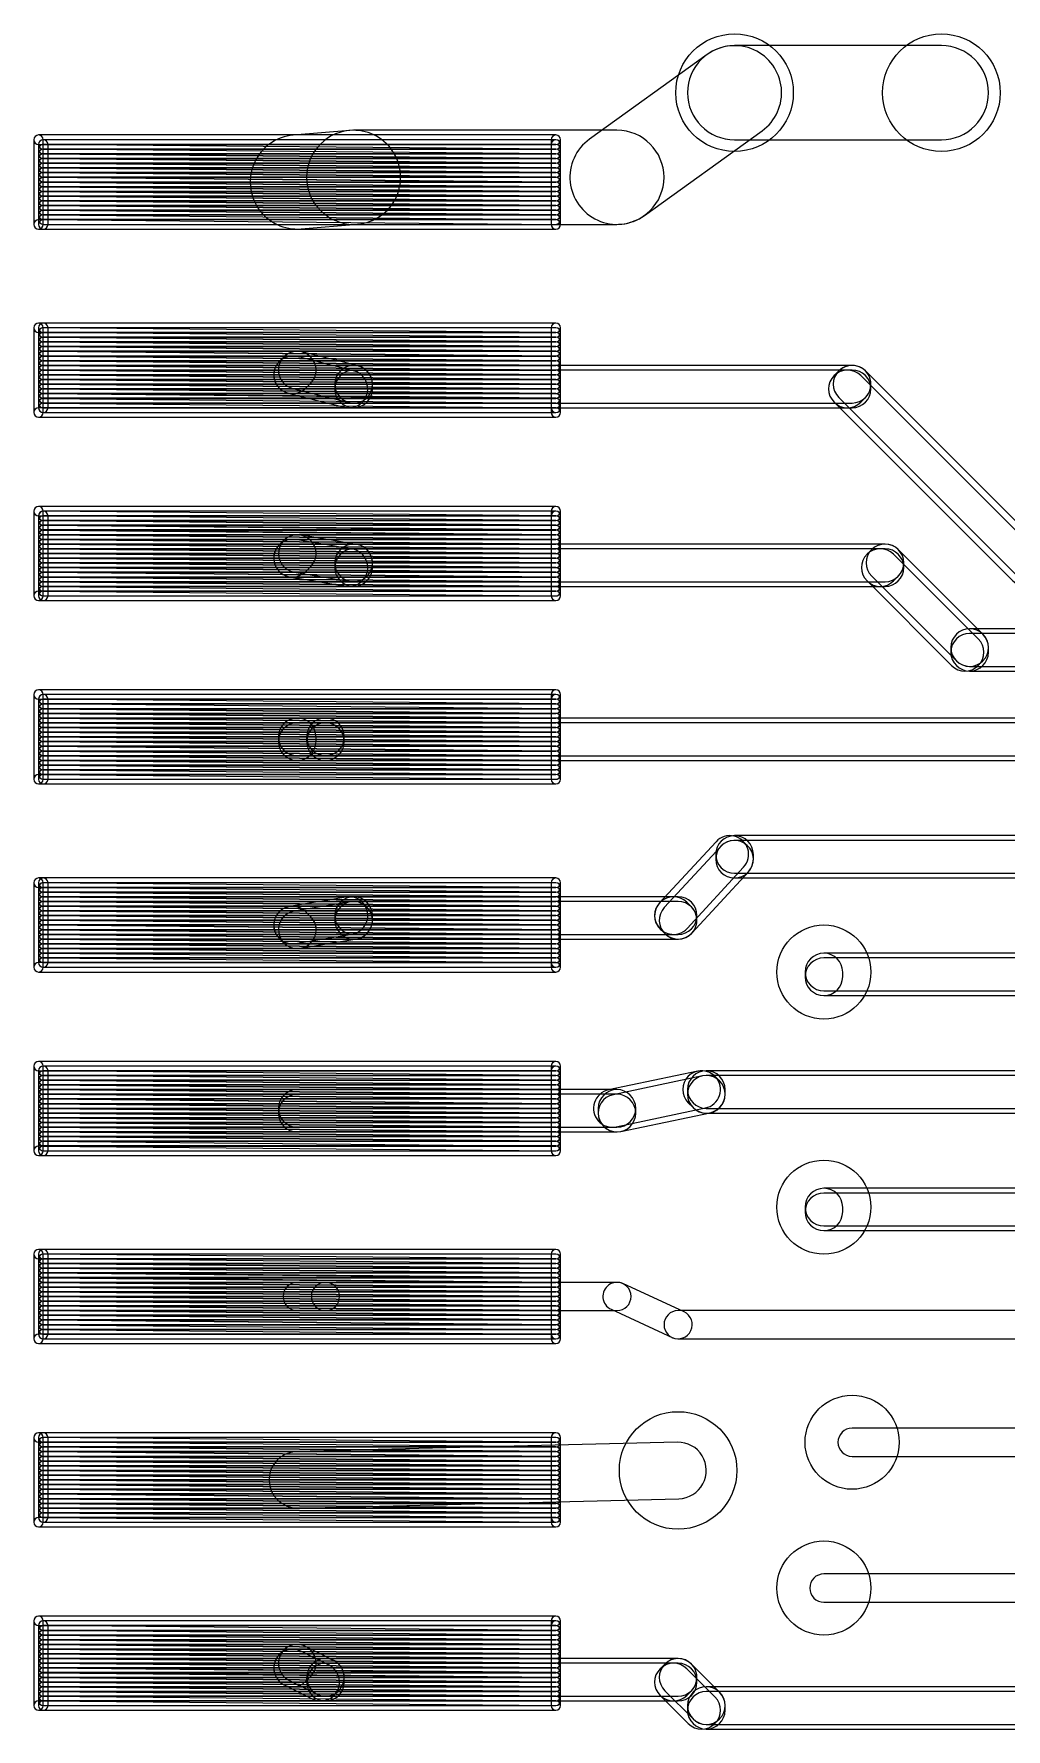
# Model space of a CAD drawing. Extents: x 2.7 to 76.1, y 3.1 to 47.6.
# Drawn here: x 2.72 to 7.97, y 38.19 to 47.35 of the extents above; entities that cross this region are included whole.
import ezdxf

# ---------------------------------------------------------------- set-up
doc = ezdxf.new("R2010")
doc.units = 0

msp = doc.modelspace()

# ---------------------------------------------------------------- linework, layer by layer
for points in [[(6.35397, 47.237425), (5.71897, 46.780225, 1), (6.015825, 46.36792), (6.650825, 46.82512, 1)], [(6.5024, 46.77725), (7.62, 46.77725, 1), (7.62, 47.2853), (6.5024, 47.2853, 1)], [(5.5372, 46.8027), (2.7432, 46.8027, 1), (2.7432, 46.75185), (5.5372, 46.75185, 1)], [(2.717775, 46.777275), (2.717775, 46.320075, 1), (2.768625, 46.320075), (2.768625, 46.777275, 1)], [(4.4239, 46.82722), (4.1191, 46.80182, 1), (4.161295, 46.295525), (4.466095, 46.320925, 1)], [(5.8674, 46.8281), (4.445, 46.8281, 1), (4.445, 46.32005), (5.8674, 46.32005, 1)], [(5.562625, 46.320075), (5.562625, 46.777275, 1), (5.511775, 46.777275), (5.511775, 46.320075, 1)], [(5.53743, 46.726495), (2.76883, 46.751895, 1), (2.768365, 46.70105), (5.536965, 46.67565, 1)], [(5.53743, 46.701095), (2.76883, 46.726495, 1), (2.768365, 46.67565), (5.536965, 46.65025, 1)], [(5.53743, 46.675695), (2.76883, 46.701095, 1), (2.768365, 46.65025), (5.536965, 46.62485, 1)], [(5.5372, 46.7773), (2.7686, 46.7773, 1), (2.7686, 46.72645), (5.5372, 46.72645, 1)], [(2.743175, 46.751875), (2.743175, 46.320075, 1), (2.794025, 46.320075), (2.794025, 46.751875, 1)], [(2.7686, 46.70105), (5.5372, 46.70105, 1), (5.5372, 46.7519), (2.7686, 46.7519, 1)], [(2.7686, 46.67565), (5.5372, 46.67565, 1), (5.5372, 46.7265), (2.7686, 46.7265, 1)], [(2.7686, 46.65025), (5.5372, 46.65025, 1), (5.5372, 46.7011), (2.7686, 46.7011, 1)], [(5.562625, 46.320075), (5.562625, 46.751875, 1), (5.511775, 46.751875), (5.511775, 46.320075, 1)], [(5.53743, 46.650295), (2.76883, 46.675695, 1), (2.768365, 46.62485), (5.536965, 46.59945, 1)], [(5.53743, 46.624895), (2.76883, 46.650295, 1), (2.768365, 46.59945), (5.536965, 46.57405, 1)], [(5.53743, 46.599495), (2.76883, 46.624895, 1), (2.768365, 46.57405), (5.536965, 46.54865, 1)], [(2.7686, 46.62485), (5.5372, 46.62485, 1), (5.5372, 46.6757), (2.7686, 46.6757, 1)], [(2.7686, 46.59945), (5.5372, 46.59945, 1), (5.5372, 46.6503), (2.7686, 46.6503, 1)], [(5.5372, 46.6503), (2.7686, 46.6503, 1), (2.7686, 46.59945), (5.5372, 46.59945, 1)], [(2.7686, 46.59945), (5.5372, 46.59945, 1), (5.5372, 46.6503), (2.7686, 46.6503, 1)], [(2.7686, 46.57405), (5.5372, 46.57405, 1), (5.5372, 46.6249), (2.7686, 46.6249, 1)], [(5.53743, 46.574095), (2.76883, 46.599495, 1), (2.768365, 46.54865), (5.536965, 46.52325, 1)], [(5.53743, 46.548695), (2.76883, 46.574095, 1), (2.768365, 46.52325), (5.536965, 46.49785, 1)], [(5.53743, 46.523295), (2.76883, 46.548695, 1), (2.768365, 46.49785), (5.536965, 46.47245, 1)], [(5.53743, 46.497895), (2.76883, 46.523295, 1), (2.768365, 46.47245), (5.536965, 46.44705, 1)], [(2.7686, 46.54865), (5.5372, 46.54865, 1), (5.5372, 46.5995), (2.7686, 46.5995, 1)], [(2.7686, 46.52325), (5.5372, 46.52325, 1), (5.5372, 46.5741), (2.7686, 46.5741, 1)], [(2.7686, 46.49785), (5.5372, 46.49785, 1), (5.5372, 46.5487), (2.7686, 46.5487, 1)], [(2.7686, 46.47245), (5.5372, 46.47245, 1), (5.5372, 46.5233), (2.7686, 46.5233, 1)], [(5.53743, 46.472495), (2.76883, 46.497895, 1), (2.768365, 46.44705), (5.536965, 46.42165, 1)], [(5.53743, 46.447095), (2.76883, 46.472495, 1), (2.768365, 46.42165), (5.536965, 46.39625, 1)], [(5.53743, 46.421695), (2.76883, 46.447095, 1), (2.768365, 46.39625), (5.536965, 46.37085, 1)], [(2.7686, 46.44705), (5.5372, 46.44705, 1), (5.5372, 46.4979), (2.7686, 46.4979, 1)], [(2.7686, 46.42165), (5.5372, 46.42165, 1), (5.5372, 46.4725), (2.7686, 46.4725, 1)], [(2.7686, 46.39625), (5.5372, 46.39625, 1), (5.5372, 46.4471), (2.7686, 46.4471, 1)], [(2.7432, 46.29465), (5.5372, 46.29465, 1), (5.5372, 46.3455), (2.7432, 46.3455, 1)], [(5.53743, 46.396295), (2.76883, 46.421695, 1), (2.768365, 46.37085), (5.536965, 46.34545, 1)], [(5.53743, 46.370895), (2.76883, 46.396295, 1), (2.768365, 46.34545), (5.536965, 46.32005, 1)], [(2.7686, 46.37085), (5.5372, 46.37085, 1), (5.5372, 46.4217), (2.7686, 46.4217, 1)], [(2.7686, 46.34545), (5.5372, 46.34545, 1), (5.5372, 46.3963), (2.7686, 46.3963, 1)], [(2.7686, 46.32005), (5.5372, 46.32005, 1), (5.5372, 46.3709), (2.7686, 46.3709, 1)], [(2.7686, 46.29465), (5.5372, 46.29465, 1), (5.5372, 46.3455), (2.7686, 46.3455, 1)], [(5.5372, 45.7867), (2.7432, 45.7867, 1), (2.7432, 45.73585), (5.5372, 45.73585, 1)], [(2.717775, 45.761275), (2.717775, 45.304075, 1), (2.768625, 45.304075), (2.768625, 45.761275, 1)], [(5.5372, 45.7867), (2.7686, 45.7867, 1), (2.7686, 45.73585), (5.5372, 45.73585, 1)], [(2.743175, 45.761275), (2.743175, 45.329475, 1), (2.794025, 45.329475), (2.794025, 45.761275, 1)], [(5.562625, 45.329475), (5.562625, 45.761275, 1), (5.511775, 45.761275), (5.511775, 45.329475, 1)], [(5.562625, 45.304075), (5.562625, 45.761275, 1), (5.511775, 45.761275), (5.511775, 45.304075, 1)], [(5.53743, 45.735895), (2.76883, 45.761295, 1), (2.768365, 45.71045), (5.536965, 45.68505, 1)], [(5.53743, 45.710495), (2.76883, 45.735895, 1), (2.768365, 45.68505), (5.536965, 45.65965, 1)], [(5.53743, 45.685095), (2.76883, 45.710495, 1), (2.768365, 45.65965), (5.536965, 45.63425, 1)], [(2.7686, 45.71045), (5.5372, 45.71045, 1), (5.5372, 45.7613), (2.7686, 45.7613, 1)], [(2.7686, 45.68505), (5.5372, 45.68505, 1), (5.5372, 45.7359), (2.7686, 45.7359, 1)], [(2.7686, 45.65965), (5.5372, 45.65965, 1), (5.5372, 45.7105), (2.7686, 45.7105, 1)], [(5.53743, 45.659695), (2.76883, 45.685095, 1), (2.768365, 45.63425), (5.536965, 45.60885, 1)], [(5.53743, 45.634295), (2.76883, 45.659695, 1), (2.768365, 45.60885), (5.536965, 45.58345, 1)], [(5.53743, 45.608895), (2.76883, 45.634295, 1), (2.768365, 45.58345), (5.536965, 45.55805, 1)], [(5.53743, 45.583495), (2.76883, 45.608895, 1), (2.768365, 45.55805), (5.536965, 45.53265, 1)], [(2.7686, 45.63425), (5.5372, 45.63425, 1), (5.5372, 45.6851), (2.7686, 45.6851, 1)], [(2.7686, 45.60885), (5.5372, 45.60885, 1), (5.5372, 45.6597), (2.7686, 45.6597, 1)], [(2.7686, 45.58345), (5.5372, 45.58345, 1), (5.5372, 45.6343), (2.7686, 45.6343, 1)], [(2.7686, 45.55805), (5.5372, 45.55805, 1), (5.5372, 45.6089), (2.7686, 45.6089, 1)], [(4.09015, 45.40868), (4.39495, 45.33248, 1), (4.444245, 45.529665), (4.139445, 45.605865, 1)], [(4.06834, 45.60453), (4.04294, 45.57913, 1), (4.186655, 45.435415), (4.212055, 45.460815, 1)], [(4.469645, 45.555065), (4.164845, 45.631265, 1), (4.11555, 45.43408), (4.42035, 45.35788, 1)], [(5.53743, 45.558095), (2.76883, 45.583495, 1), (2.768365, 45.53265), (5.536965, 45.50725, 1)], [(5.53743, 45.532695), (2.76883, 45.558095, 1), (2.768365, 45.50725), (5.536965, 45.48185, 1)], [(5.53743, 45.507295), (2.76883, 45.532695, 1), (2.768365, 45.48185), (5.536965, 45.45645, 1)], [(2.7686, 45.53265), (5.5372, 45.53265, 1), (5.5372, 45.5835), (2.7686, 45.5835, 1)], [(2.7686, 45.50725), (5.5372, 45.50725, 1), (5.5372, 45.5581), (2.7686, 45.5581, 1)], [(2.7686, 45.48185), (5.5372, 45.48185, 1), (5.5372, 45.5327), (2.7686, 45.5327, 1)], [(7.1374, 45.5581), (4.445, 45.5581, 1), (4.445, 45.35485), (7.1374, 45.35485, 1)], [(4.343375, 45.456475), (4.343375, 45.431075, 1), (4.546625, 45.431075), (4.546625, 45.456475, 1)], [(4.445, 45.32945), (7.1374, 45.32945, 1), (7.1374, 45.5327), (4.445, 45.5327, 1)], [(7.06554, 45.52833), (7.04014, 45.50293, 1), (7.183855, 45.359215), (7.209255, 45.384615, 1)], [(7.04014, 45.359215), (8.00534, 44.394015, 1), (8.149055, 44.53773), (7.183855, 45.50293, 1)], [(8.174455, 44.56313), (7.209255, 45.52833, 1), (7.06554, 45.384615), (8.03074, 44.419415, 1)], [(5.53743, 45.481895), (2.76883, 45.507295, 1), (2.768365, 45.45645), (5.536965, 45.43105, 1)], [(5.53743, 45.456495), (2.76883, 45.481895, 1), (2.768365, 45.43105), (5.536965, 45.40565, 1)], [(5.53743, 45.431095), (2.76883, 45.456495, 1), (2.768365, 45.40565), (5.536965, 45.38025, 1)], [(5.53743, 45.405695), (2.76883, 45.431095, 1), (2.768365, 45.38025), (5.536965, 45.35485, 1)], [(2.7686, 45.45645), (5.5372, 45.45645, 1), (5.5372, 45.5073), (2.7686, 45.5073, 1)], [(2.7686, 45.43105), (5.5372, 45.43105, 1), (5.5372, 45.4819), (2.7686, 45.4819, 1)], [(5.5372, 45.4819), (2.7686, 45.4819, 1), (2.7686, 45.43105), (5.5372, 45.43105, 1)], [(2.7686, 45.43105), (5.5372, 45.43105, 1), (5.5372, 45.4819), (2.7686, 45.4819, 1)], [(2.7686, 45.40565), (5.5372, 45.40565, 1), (5.5372, 45.4565), (2.7686, 45.4565, 1)], [(2.7686, 45.38025), (5.5372, 45.38025, 1), (5.5372, 45.4311), (2.7686, 45.4311, 1)], [(2.7432, 45.27865), (5.5372, 45.27865, 1), (5.5372, 45.3295), (2.7432, 45.3295, 1)], [(5.53743, 45.380295), (2.76883, 45.405695, 1), (2.768365, 45.35485), (5.536965, 45.32945, 1)], [(2.7686, 45.35485), (5.5372, 45.35485, 1), (5.5372, 45.4057), (2.7686, 45.4057, 1)], [(2.7686, 45.32945), (5.5372, 45.32945, 1), (5.5372, 45.3803), (2.7686, 45.3803, 1)], [(2.7686, 45.30405), (5.5372, 45.30405, 1), (5.5372, 45.3549), (2.7686, 45.3549, 1)], [(5.5372, 44.7961), (2.7432, 44.7961, 1), (2.7432, 44.74525), (5.5372, 44.74525, 1)], [(2.717775, 44.770675), (2.717775, 44.313475, 1), (2.768625, 44.313475), (2.768625, 44.770675, 1)], [(5.562625, 44.313475), (5.562625, 44.770675, 1), (5.511775, 44.770675), (5.511775, 44.313475, 1)], [(5.53743, 44.745295), (2.76883, 44.770695, 1), (2.768365, 44.71985), (5.536965, 44.69445, 1)], [(5.53743, 44.719895), (2.76883, 44.745295, 1), (2.768365, 44.69445), (5.536965, 44.66905, 1)], [(5.53743, 44.694495), (2.76883, 44.719895, 1), (2.768365, 44.66905), (5.536965, 44.64365, 1)], [(5.53743, 44.669095), (2.76883, 44.694495, 1), (2.768365, 44.64365), (5.536965, 44.61825, 1)], [(2.7686, 44.71985), (5.5372, 44.71985, 1), (5.5372, 44.7707), (2.7686, 44.7707, 1)], [(5.5372, 44.7707), (2.7686, 44.7707, 1), (2.7686, 44.71985), (5.5372, 44.71985, 1)], [(2.743175, 44.745275), (2.743175, 44.313475, 1), (2.794025, 44.313475), (2.794025, 44.745275, 1)], [(2.7686, 44.69445), (5.5372, 44.69445, 1), (5.5372, 44.7453), (2.7686, 44.7453, 1)], [(2.7686, 44.66905), (5.5372, 44.66905, 1), (5.5372, 44.7199), (2.7686, 44.7199, 1)], [(2.7686, 44.64365), (5.5372, 44.64365, 1), (5.5372, 44.6945), (2.7686, 44.6945, 1)], [(5.562625, 44.313475), (5.562625, 44.745275, 1), (5.511775, 44.745275), (5.511775, 44.313475, 1)], [(5.53743, 44.643695), (2.76883, 44.669095, 1), (2.768365, 44.61825), (5.536965, 44.59285, 1)], [(5.53743, 44.618295), (2.76883, 44.643695, 1), (2.768365, 44.59285), (5.536965, 44.56745, 1)], [(5.53743, 44.592895), (2.76883, 44.618295, 1), (2.768365, 44.56745), (5.536965, 44.54205, 1)], [(2.7686, 44.61825), (5.5372, 44.61825, 1), (5.5372, 44.6691), (2.7686, 44.6691, 1)], [(2.7686, 44.59285), (5.5372, 44.59285, 1), (5.5372, 44.6437), (2.7686, 44.6437, 1)], [(2.7686, 44.56745), (5.5372, 44.56745, 1), (5.5372, 44.6183), (2.7686, 44.6183, 1)], [(4.09809, 44.41643), (4.40289, 44.36563, 1), (4.436305, 44.566115), (4.131505, 44.616915, 1)], [(4.06834, 44.61393), (4.04294, 44.58853, 1), (4.186655, 44.444815), (4.212055, 44.470215, 1)], [(4.461705, 44.591515), (4.156905, 44.642315, 1), (4.12349, 44.44183), (4.42829, 44.39103, 1)], [(5.53743, 44.567495), (2.76883, 44.592895, 1), (2.768365, 44.54205), (5.536965, 44.51665, 1)], [(5.53743, 44.542095), (2.76883, 44.567495, 1), (2.768365, 44.51665), (5.536965, 44.49125, 1)], [(5.53743, 44.516695), (2.76883, 44.542095, 1), (2.768365, 44.49125), (5.536965, 44.46585, 1)], [(5.53743, 44.491295), (2.76883, 44.516695, 1), (2.768365, 44.46585), (5.536965, 44.44045, 1)], [(2.7686, 44.54205), (5.5372, 44.54205, 1), (5.5372, 44.5929), (2.7686, 44.5929, 1)], [(2.7686, 44.51665), (5.5372, 44.51665, 1), (5.5372, 44.5675), (2.7686, 44.5675, 1)], [(2.7686, 44.49125), (5.5372, 44.49125, 1), (5.5372, 44.5421), (2.7686, 44.5421, 1)], [(2.7686, 44.46585), (5.5372, 44.46585, 1), (5.5372, 44.5167), (2.7686, 44.5167, 1)], [(7.3152, 44.5929), (4.445, 44.5929, 1), (4.445, 44.38965), (7.3152, 44.38965, 1)], [(4.343375, 44.491275), (4.343375, 44.465875, 1), (4.546625, 44.465875), (4.546625, 44.491275, 1)], [(4.445, 44.36425), (7.3152, 44.36425, 1), (7.3152, 44.5675), (4.445, 44.5675, 1)], [(7.24334, 44.56313), (7.21794, 44.53773, 1), (7.361655, 44.394015), (7.387055, 44.419415, 1)], [(7.21794, 44.394015), (7.67514, 43.936815, 1), (7.818855, 44.08053), (7.361655, 44.53773, 1)], [(7.844255, 44.10593), (7.387055, 44.56313, 1), (7.24334, 44.419415), (7.70054, 43.962215, 1)], [(5.53743, 44.465895), (2.76883, 44.491295, 1), (2.768365, 44.44045), (5.536965, 44.41505, 1)], [(5.53743, 44.440495), (2.76883, 44.465895, 1), (2.768365, 44.41505), (5.536965, 44.38965, 1)], [(5.53743, 44.415095), (2.76883, 44.440495, 1), (2.768365, 44.38965), (5.536965, 44.36425, 1)], [(5.53743, 44.389695), (2.76883, 44.415095, 1), (2.768365, 44.36425), (5.536965, 44.33885, 1)], [(2.7686, 44.44045), (5.5372, 44.44045, 1), (5.5372, 44.4913), (2.7686, 44.4913, 1)], [(2.7686, 44.41505), (5.5372, 44.41505, 1), (5.5372, 44.4659), (2.7686, 44.4659, 1)], [(2.7686, 44.38965), (5.5372, 44.38965, 1), (5.5372, 44.4405), (2.7686, 44.4405, 1)], [(2.7686, 44.36425), (5.5372, 44.36425, 1), (5.5372, 44.4151), (2.7686, 44.4151, 1)], [(2.7432, 44.28805), (5.5372, 44.28805, 1), (5.5372, 44.3389), (2.7432, 44.3389, 1)], [(5.53743, 44.364295), (2.76883, 44.389695, 1), (2.768365, 44.33885), (5.536965, 44.31345, 1)], [(2.7686, 44.33885), (5.5372, 44.33885, 1), (5.5372, 44.3897), (2.7686, 44.3897, 1)], [(2.7686, 44.31345), (5.5372, 44.31345, 1), (5.5372, 44.3643), (2.7686, 44.3643, 1)], [(2.7686, 44.28805), (5.5372, 44.28805, 1), (5.5372, 44.3389), (2.7686, 44.3389, 1)], [(15.5702, 44.1357), (7.7724, 44.1357, 1), (7.7724, 43.93245), (15.5702, 43.93245, 1)], [(7.670775, 44.034075), (7.670775, 44.008675, 1), (7.874025, 44.008675), (7.874025, 44.034075, 1)], [(7.7724, 43.90705), (15.5702, 43.90705, 1), (15.5702, 44.1103), (7.7724, 44.1103, 1)], [(5.5372, 43.8055), (2.7432, 43.8055, 1), (2.7432, 43.75465), (5.5372, 43.75465, 1)], [(2.717775, 43.780075), (2.717775, 43.322875, 1), (2.768625, 43.322875), (2.768625, 43.780075, 1)], [(5.5372, 43.7801), (2.7686, 43.7801, 1), (2.7686, 43.72925), (5.5372, 43.72925, 1)], [(2.743175, 43.754675), (2.743175, 43.322875, 1), (2.794025, 43.322875), (2.794025, 43.754675, 1)], [(5.562625, 43.322875), (5.562625, 43.780075, 1), (5.511775, 43.780075), (5.511775, 43.322875, 1)], [(5.562625, 43.322875), (5.562625, 43.754675, 1), (5.511775, 43.754675), (5.511775, 43.322875, 1)], [(5.53743, 43.729295), (2.76883, 43.754695, 1), (2.768365, 43.70385), (5.536965, 43.67845, 1)], [(5.53743, 43.703895), (2.76883, 43.729295, 1), (2.768365, 43.67845), (5.536965, 43.65305, 1)], [(5.53743, 43.678495), (2.76883, 43.703895, 1), (2.768365, 43.65305), (5.536965, 43.62765, 1)], [(5.53743, 43.653095), (2.76883, 43.678495, 1), (2.768365, 43.62765), (5.536965, 43.60225, 1)], [(2.7686, 43.70385), (5.5372, 43.70385, 1), (5.5372, 43.7547), (2.7686, 43.7547, 1)], [(2.7686, 43.67845), (5.5372, 43.67845, 1), (5.5372, 43.7293), (2.7686, 43.7293, 1)], [(2.7686, 43.65305), (5.5372, 43.65305, 1), (5.5372, 43.7039), (2.7686, 43.7039, 1)], [(2.7686, 43.62765), (5.5372, 43.62765, 1), (5.5372, 43.6785), (2.7686, 43.6785, 1)], [(5.53743, 43.627695), (2.76883, 43.653095, 1), (2.768365, 43.60225), (5.536965, 43.57685, 1)], [(5.53743, 43.602295), (2.76883, 43.627695, 1), (2.768365, 43.57685), (5.536965, 43.55145, 1)], [(5.53743, 43.576895), (2.76883, 43.602295, 1), (2.768365, 43.55145), (5.536965, 43.52605, 1)], [(2.7686, 43.60225), (5.5372, 43.60225, 1), (5.5372, 43.6531), (2.7686, 43.6531, 1)], [(2.7686, 43.57685), (5.5372, 43.57685, 1), (5.5372, 43.6277), (2.7686, 43.6277, 1)], [(2.7686, 43.55145), (5.5372, 43.55145, 1), (5.5372, 43.6023), (2.7686, 43.6023, 1)], [(5.5372, 43.6023), (2.7686, 43.6023, 1), (2.7686, 43.55145), (5.5372, 43.55145, 1)], [(2.7686, 43.55145), (5.5372, 43.55145, 1), (5.5372, 43.6023), (2.7686, 43.6023, 1)], [(4.2926, 43.6531), (4.1402, 43.6531, 1), (4.1402, 43.44985), (4.2926, 43.44985, 1)], [(4.038575, 43.551475), (4.038575, 43.526075, 1), (4.241825, 43.526075), (4.241825, 43.551475, 1)], [(4.1402, 43.42445), (4.2926, 43.42445, 1), (4.2926, 43.6277), (4.1402, 43.6277, 1)], [(14.7574, 43.6531), (4.2926, 43.6531, 1), (4.2926, 43.44985), (14.7574, 43.44985, 1)], [(4.190975, 43.551475), (4.190975, 43.526075, 1), (4.394225, 43.526075), (4.394225, 43.551475, 1)], [(4.2926, 43.42445), (14.7574, 43.42445, 1), (14.7574, 43.6277), (4.2926, 43.6277, 1)], [(5.53743, 43.551495), (2.76883, 43.576895, 1), (2.768365, 43.52605), (5.536965, 43.50065, 1)], [(5.53743, 43.526095), (2.76883, 43.551495, 1), (2.768365, 43.50065), (5.536965, 43.47525, 1)], [(5.53743, 43.500695), (2.76883, 43.526095, 1), (2.768365, 43.47525), (5.536965, 43.44985, 1)], [(5.53743, 43.475295), (2.76883, 43.500695, 1), (2.768365, 43.44985), (5.536965, 43.42445, 1)], [(2.7686, 43.52605), (5.5372, 43.52605, 1), (5.5372, 43.5769), (2.7686, 43.5769, 1)], [(2.7686, 43.50065), (5.5372, 43.50065, 1), (5.5372, 43.5515), (2.7686, 43.5515, 1)], [(2.7686, 43.47525), (5.5372, 43.47525, 1), (5.5372, 43.5261), (2.7686, 43.5261, 1)], [(2.7686, 43.44985), (5.5372, 43.44985, 1), (5.5372, 43.5007), (2.7686, 43.5007, 1)], [(5.53743, 43.449895), (2.76883, 43.475295, 1), (2.768365, 43.42445), (5.536965, 43.39905, 1)], [(5.53743, 43.424495), (2.76883, 43.449895, 1), (2.768365, 43.39905), (5.536965, 43.37365, 1)], [(5.53743, 43.399095), (2.76883, 43.424495, 1), (2.768365, 43.37365), (5.536965, 43.34825, 1)], [(2.7686, 43.42445), (5.5372, 43.42445, 1), (5.5372, 43.4753), (2.7686, 43.4753, 1)], [(2.7686, 43.39905), (5.5372, 43.39905, 1), (5.5372, 43.4499), (2.7686, 43.4499, 1)], [(2.7686, 43.37365), (5.5372, 43.37365, 1), (5.5372, 43.4245), (2.7686, 43.4245, 1)], [(2.7432, 43.29745), (5.5372, 43.29745, 1), (5.5372, 43.3483), (2.7432, 43.3483, 1)], [(5.53743, 43.373695), (2.76883, 43.399095, 1), (2.768365, 43.34825), (5.536965, 43.32285, 1)], [(2.7686, 43.34825), (5.5372, 43.34825, 1), (5.5372, 43.3991), (2.7686, 43.3991, 1)], [(2.7686, 43.32285), (5.5372, 43.32285, 1), (5.5372, 43.3737), (2.7686, 43.3737, 1)], [(2.7686, 43.29745), (5.5372, 43.29745, 1), (5.5372, 43.3483), (2.7686, 43.3483, 1)], [(6.402325, 42.985405), (6.097525, 42.655205, 1), (6.24687, 42.51734), (6.55167, 42.84754, 1)], [(6.27227, 42.49194), (6.57707, 42.82214, 1), (6.427725, 42.960005), (6.122925, 42.629805, 1)], [(14.1224, 43.0181), (6.5024, 43.0181, 1), (6.5024, 42.81485), (14.1224, 42.81485, 1)], [(6.400775, 42.916475), (6.400775, 42.891075, 1), (6.604025, 42.891075), (6.604025, 42.916475, 1)], [(6.5024, 42.78945), (14.1224, 42.78945, 1), (14.1224, 42.9927), (6.5024, 42.9927, 1)], [(5.5372, 42.7895), (2.7432, 42.7895, 1), (2.7432, 42.73865), (5.5372, 42.73865, 1)], [(2.717775, 42.764075), (2.717775, 42.306875, 1), (2.768625, 42.306875), (2.768625, 42.764075, 1)], [(5.53743, 42.738695), (2.76883, 42.764095, 1), (2.768365, 42.71325), (5.536965, 42.68785, 1)], [(5.5372, 42.7895), (2.7686, 42.7895, 1), (2.7686, 42.73865), (5.5372, 42.73865, 1)], [(2.743175, 42.764075), (2.743175, 42.332275, 1), (2.794025, 42.332275), (2.794025, 42.764075, 1)], [(2.7686, 42.71325), (5.5372, 42.71325, 1), (5.5372, 42.7641), (2.7686, 42.7641, 1)], [(5.562625, 42.332275), (5.562625, 42.764075, 1), (5.511775, 42.764075), (5.511775, 42.332275, 1)], [(5.562625, 42.306875), (5.562625, 42.764075, 1), (5.511775, 42.764075), (5.511775, 42.306875, 1)], [(5.53743, 42.713295), (2.76883, 42.738695, 1), (2.768365, 42.68785), (5.536965, 42.66245, 1)], [(5.53743, 42.687895), (2.76883, 42.713295, 1), (2.768365, 42.66245), (5.536965, 42.63705, 1)], [(5.53743, 42.662495), (2.76883, 42.687895, 1), (2.768365, 42.63705), (5.536965, 42.61165, 1)], [(2.7686, 42.68785), (5.5372, 42.68785, 1), (5.5372, 42.7387), (2.7686, 42.7387, 1)], [(2.7686, 42.66245), (5.5372, 42.66245, 1), (5.5372, 42.7133), (2.7686, 42.7133, 1)], [(2.7686, 42.63705), (5.5372, 42.63705, 1), (5.5372, 42.6879), (2.7686, 42.6879, 1)], [(4.40289, 42.686515), (4.09809, 42.635715, 1), (4.131505, 42.43523), (4.436305, 42.48603, 1)], [(6.1976, 42.6879), (4.445, 42.6879, 1), (4.445, 42.48465), (6.1976, 42.48465, 1)], [(4.343375, 42.586275), (4.343375, 42.560875, 1), (4.546625, 42.560875), (4.546625, 42.586275, 1)], [(6.10034, 42.514415), (6.12574, 42.489015, 1), (6.269455, 42.63273), (6.244055, 42.65813, 1)], [(5.53743, 42.637095), (2.76883, 42.662495, 1), (2.768365, 42.61165), (5.536965, 42.58625, 1)], [(5.53743, 42.611695), (2.76883, 42.637095, 1), (2.768365, 42.58625), (5.536965, 42.56085, 1)], [(5.53743, 42.586295), (2.76883, 42.611695, 1), (2.768365, 42.56085), (5.536965, 42.53545, 1)], [(5.53743, 42.560895), (2.76883, 42.586295, 1), (2.768365, 42.53545), (5.536965, 42.51005, 1)], [(2.7686, 42.61165), (5.5372, 42.61165, 1), (5.5372, 42.6625), (2.7686, 42.6625, 1)], [(2.7686, 42.58625), (5.5372, 42.58625, 1), (5.5372, 42.6371), (2.7686, 42.6371, 1)], [(2.7686, 42.56085), (5.5372, 42.56085, 1), (5.5372, 42.6117), (2.7686, 42.6117, 1)], [(2.7686, 42.53545), (5.5372, 42.53545, 1), (5.5372, 42.5863), (2.7686, 42.5863, 1)], [(4.04294, 42.463615), (4.06834, 42.438215, 1), (4.212055, 42.58193), (4.186655, 42.60733, 1)], [(4.156905, 42.40983), (4.461705, 42.46063, 1), (4.42829, 42.661115), (4.12349, 42.610315, 1)], [(4.445, 42.45925), (6.1976, 42.45925, 1), (6.1976, 42.6625), (4.445, 42.6625, 1)], [(5.53743, 42.535495), (2.76883, 42.560895, 1), (2.768365, 42.51005), (5.536965, 42.48465, 1)], [(5.53743, 42.510095), (2.76883, 42.535495, 1), (2.768365, 42.48465), (5.536965, 42.45925, 1)], [(5.53743, 42.484695), (2.76883, 42.510095, 1), (2.768365, 42.45925), (5.536965, 42.43385, 1)], [(2.7686, 42.51005), (5.5372, 42.51005, 1), (5.5372, 42.5609), (2.7686, 42.5609, 1)], [(2.7686, 42.48465), (5.5372, 42.48465, 1), (5.5372, 42.5355), (2.7686, 42.5355, 1)], [(2.7686, 42.45925), (5.5372, 42.45925, 1), (5.5372, 42.5101), (2.7686, 42.5101, 1)], [(5.53743, 42.459295), (2.76883, 42.484695, 1), (2.768365, 42.43385), (5.536965, 42.40845, 1)], [(5.53743, 42.433895), (2.76883, 42.459295, 1), (2.768365, 42.40845), (5.536965, 42.38305, 1)], [(5.53743, 42.408495), (2.76883, 42.433895, 1), (2.768365, 42.38305), (5.536965, 42.35765, 1)], [(5.53743, 42.383095), (2.76883, 42.408495, 1), (2.768365, 42.35765), (5.536965, 42.33225, 1)], [(2.7686, 42.43385), (5.5372, 42.43385, 1), (5.5372, 42.4847), (2.7686, 42.4847, 1)], [(2.7686, 42.40845), (5.5372, 42.40845, 1), (5.5372, 42.4593), (2.7686, 42.4593, 1)], [(2.7686, 42.38305), (5.5372, 42.38305, 1), (5.5372, 42.4339), (2.7686, 42.4339, 1)], [(5.5372, 42.4339), (2.7686, 42.4339, 1), (2.7686, 42.38305), (5.5372, 42.38305, 1)], [(2.7686, 42.38305), (5.5372, 42.38305, 1), (5.5372, 42.4339), (2.7686, 42.4339, 1)], [(2.7686, 42.35765), (5.5372, 42.35765, 1), (5.5372, 42.4085), (2.7686, 42.4085, 1)], [(2.7432, 42.28145), (5.5372, 42.28145, 1), (5.5372, 42.3323), (2.7432, 42.3323, 1)], [(2.7686, 42.33225), (5.5372, 42.33225, 1), (5.5372, 42.3831), (2.7686, 42.3831, 1)], [(2.7686, 42.30685), (5.5372, 42.30685, 1), (5.5372, 42.3577), (2.7686, 42.3577, 1)], [(20.6502, 42.3831), (6.985, 42.3831, 1), (6.985, 42.17985), (20.6502, 42.17985, 1)], [(6.883375, 42.281475), (6.883375, 42.256075, 1), (7.086625, 42.256075), (7.086625, 42.281475, 1)], [(6.985, 42.15445), (20.6502, 42.15445, 1), (20.6502, 42.3577), (6.985, 42.3577, 1)], [(5.5372, 41.7989), (2.7432, 41.7989, 1), (2.7432, 41.74805), (5.5372, 41.74805, 1)], [(2.717775, 41.773475), (2.717775, 41.316275, 1), (2.768625, 41.316275), (2.768625, 41.773475, 1)], [(5.5372, 41.7735), (2.7686, 41.7735, 1), (2.7686, 41.72265), (5.5372, 41.72265, 1)], [(2.743175, 41.748075), (2.743175, 41.316275, 1), (2.794025, 41.316275), (2.794025, 41.748075, 1)], [(5.562625, 41.316275), (5.562625, 41.773475, 1), (5.511775, 41.773475), (5.511775, 41.316275, 1)], [(5.562625, 41.316275), (5.562625, 41.748075, 1), (5.511775, 41.748075), (5.511775, 41.316275, 1)], [(5.53743, 41.722695), (2.76883, 41.748095, 1), (2.768365, 41.69725), (5.536965, 41.67185, 1)], [(5.53743, 41.697295), (2.76883, 41.722695, 1), (2.768365, 41.67185), (5.536965, 41.64645, 1)], [(5.53743, 41.671895), (2.76883, 41.697295, 1), (2.768365, 41.64645), (5.536965, 41.62105, 1)], [(5.53743, 41.646495), (2.76883, 41.671895, 1), (2.768365, 41.62105), (5.536965, 41.59565, 1)], [(2.7686, 41.69725), (5.5372, 41.69725, 1), (5.5372, 41.7481), (2.7686, 41.7481, 1)], [(2.7686, 41.67185), (5.5372, 41.67185, 1), (5.5372, 41.7227), (2.7686, 41.7227, 1)], [(5.5372, 41.7227), (2.7686, 41.7227, 1), (2.7686, 41.67185), (5.5372, 41.67185, 1)], [(2.7686, 41.67185), (5.5372, 41.67185, 1), (5.5372, 41.7227), (2.7686, 41.7227, 1)], [(2.7686, 41.64645), (5.5372, 41.64645, 1), (5.5372, 41.6973), (2.7686, 41.6973, 1)], [(2.7686, 41.62105), (5.5372, 41.62105, 1), (5.5372, 41.6719), (2.7686, 41.6719, 1)], [(6.30366, 41.74592), (5.82106, 41.64432, 1), (5.862935, 41.445425), (6.345535, 41.547025, 1)], [(5.888335, 41.420025), (6.370935, 41.521625, 1), (6.32906, 41.72052), (5.84646, 41.61892, 1)], [(6.421855, 41.69293), (6.396455, 41.71833, 1), (6.25274, 41.574615), (6.27814, 41.549215, 1)], [(15.24, 41.7481), (6.35, 41.7481, 1), (6.35, 41.54485), (15.24, 41.54485, 1)], [(6.248375, 41.646475), (6.248375, 41.621075, 1), (6.451625, 41.621075), (6.451625, 41.646475, 1)], [(6.35, 41.51945), (15.24, 41.51945, 1), (15.24, 41.7227), (6.35, 41.7227, 1)], [(5.53743, 41.621095), (2.76883, 41.646495, 1), (2.768365, 41.59565), (5.536965, 41.57025, 1)], [(5.53743, 41.595695), (2.76883, 41.621095, 1), (2.768365, 41.57025), (5.536965, 41.54485, 1)], [(5.53743, 41.570295), (2.76883, 41.595695, 1), (2.768365, 41.54485), (5.536965, 41.51945, 1)], [(2.7686, 41.59565), (5.5372, 41.59565, 1), (5.5372, 41.6465), (2.7686, 41.6465, 1)], [(2.7686, 41.57025), (5.5372, 41.57025, 1), (5.5372, 41.6211), (2.7686, 41.6211, 1)], [(2.7686, 41.54485), (5.5372, 41.54485, 1), (5.5372, 41.5957), (2.7686, 41.5957, 1)], [(5.8674, 41.6465), (4.1402, 41.6465, 1), (4.1402, 41.44325), (5.8674, 41.44325, 1)], [(4.1402, 41.41785), (5.8674, 41.41785, 1), (5.8674, 41.6211), (4.1402, 41.6211, 1)], [(5.969025, 41.519475), (5.969025, 41.544875, 1), (5.765775, 41.544875), (5.765775, 41.519475, 1)], [(5.53743, 41.544895), (2.76883, 41.570295, 1), (2.768365, 41.51945), (5.536965, 41.49405, 1)], [(5.53743, 41.519495), (2.76883, 41.544895, 1), (2.768365, 41.49405), (5.536965, 41.46865, 1)], [(5.53743, 41.494095), (2.76883, 41.519495, 1), (2.768365, 41.46865), (5.536965, 41.44325, 1)], [(5.53743, 41.468695), (2.76883, 41.494095, 1), (2.768365, 41.44325), (5.536965, 41.41785, 1)], [(2.7686, 41.51945), (5.5372, 41.51945, 1), (5.5372, 41.5703), (2.7686, 41.5703, 1)], [(2.7686, 41.49405), (5.5372, 41.49405, 1), (5.5372, 41.5449), (2.7686, 41.5449, 1)], [(2.7686, 41.46865), (5.5372, 41.46865, 1), (5.5372, 41.5195), (2.7686, 41.5195, 1)], [(2.7686, 41.44325), (5.5372, 41.44325, 1), (5.5372, 41.4941), (2.7686, 41.4941, 1)], [(5.53743, 41.443295), (2.76883, 41.468695, 1), (2.768365, 41.41785), (5.536965, 41.39245, 1)], [(5.53743, 41.417895), (2.76883, 41.443295, 1), (2.768365, 41.39245), (5.536965, 41.36705, 1)], [(5.53743, 41.392495), (2.76883, 41.417895, 1), (2.768365, 41.36705), (5.536965, 41.34165, 1)], [(5.53743, 41.367095), (2.76883, 41.392495, 1), (2.768365, 41.34165), (5.536965, 41.31625, 1)], [(2.7686, 41.41785), (5.5372, 41.41785, 1), (5.5372, 41.4687), (2.7686, 41.4687, 1)], [(2.7686, 41.39245), (5.5372, 41.39245, 1), (5.5372, 41.4433), (2.7686, 41.4433, 1)], [(2.7686, 41.36705), (5.5372, 41.36705, 1), (5.5372, 41.4179), (2.7686, 41.4179, 1)], [(2.7686, 41.34165), (5.5372, 41.34165, 1), (5.5372, 41.3925), (2.7686, 41.3925, 1)], [(2.7432, 41.29085), (5.5372, 41.29085, 1), (5.5372, 41.3417), (2.7432, 41.3417, 1)], [(2.7686, 41.31625), (5.5372, 41.31625, 1), (5.5372, 41.3671), (2.7686, 41.3671, 1)], [(2.7686, 41.29085), (5.5372, 41.29085, 1), (5.5372, 41.3417), (2.7686, 41.3417, 1)], [(20.4724, 41.1131), (6.985, 41.1131, 1), (6.985, 40.90985), (20.4724, 40.90985, 1)], [(6.883375, 41.011475), (6.883375, 40.986075, 1), (7.086625, 40.986075), (7.086625, 41.011475, 1)], [(6.985, 40.88445), (20.4724, 40.88445, 1), (20.4724, 41.0877), (6.985, 41.0877, 1)], [(5.5372, 40.7829), (2.7432, 40.7829, 1), (2.7432, 40.73205), (5.5372, 40.73205, 1)], [(2.717775, 40.757475), (2.717775, 40.300275, 1), (2.768625, 40.300275), (2.768625, 40.757475, 1)], [(5.53743, 40.732095), (2.76883, 40.757495, 1), (2.768365, 40.70665), (5.536965, 40.68125, 1)], [(5.5372, 40.7829), (2.7686, 40.7829, 1), (2.7686, 40.73205), (5.5372, 40.73205, 1)], [(2.743175, 40.757475), (2.743175, 40.325675, 1), (2.794025, 40.325675), (2.794025, 40.757475, 1)], [(2.7686, 40.70665), (5.5372, 40.70665, 1), (5.5372, 40.7575), (2.7686, 40.7575, 1)], [(5.562625, 40.325675), (5.562625, 40.757475, 1), (5.511775, 40.757475), (5.511775, 40.325675, 1)], [(5.562625, 40.300275), (5.562625, 40.757475, 1), (5.511775, 40.757475), (5.511775, 40.300275, 1)], [(5.53743, 40.706695), (2.76883, 40.732095, 1), (2.768365, 40.68125), (5.536965, 40.65585, 1)], [(5.53743, 40.681295), (2.76883, 40.706695, 1), (2.768365, 40.65585), (5.536965, 40.63045, 1)], [(5.53743, 40.655895), (2.76883, 40.681295, 1), (2.768365, 40.63045), (5.536965, 40.60505, 1)], [(5.53743, 40.630495), (2.76883, 40.655895, 1), (2.768365, 40.60505), (5.536965, 40.57965, 1)], [(2.7686, 40.68125), (5.5372, 40.68125, 1), (5.5372, 40.7321), (2.7686, 40.7321, 1)], [(2.7686, 40.65585), (5.5372, 40.65585, 1), (5.5372, 40.7067), (2.7686, 40.7067, 1)], [(2.7686, 40.63045), (5.5372, 40.63045, 1), (5.5372, 40.6813), (2.7686, 40.6813, 1)], [(2.7686, 40.60505), (5.5372, 40.60505, 1), (5.5372, 40.6559), (2.7686, 40.6559, 1)], [(5.53743, 40.605095), (2.76883, 40.630495, 1), (2.768365, 40.57965), (5.536965, 40.55425, 1)], [(5.53743, 40.579695), (2.76883, 40.605095, 1), (2.768365, 40.55425), (5.536965, 40.52885, 1)], [(5.53743, 40.554295), (2.76883, 40.579695, 1), (2.768365, 40.52885), (5.536965, 40.50345, 1)], [(2.7686, 40.57965), (5.5372, 40.57965, 1), (5.5372, 40.6305), (2.7686, 40.6305, 1)], [(2.7686, 40.55425), (5.5372, 40.55425, 1), (5.5372, 40.6051), (2.7686, 40.6051, 1)], [(2.7686, 40.52885), (5.5372, 40.52885, 1), (5.5372, 40.5797), (2.7686, 40.5797, 1)], [(4.2926, 40.6051), (4.1402, 40.6051, 1), (4.1402, 40.45265), (4.2926, 40.45265, 1)], [(5.8674, 40.6051), (4.2926, 40.6051, 1), (4.2926, 40.45265), (5.8674, 40.45265, 1)], [(6.22954, 40.44568), (5.89934, 40.59808, 1), (5.835455, 40.459665), (6.165655, 40.307265, 1)], [(5.53743, 40.528895), (2.76883, 40.554295, 1), (2.768365, 40.50345), (5.536965, 40.47805, 1)], [(5.53743, 40.503495), (2.76883, 40.528895, 1), (2.768365, 40.47805), (5.536965, 40.45265, 1)], [(5.53743, 40.478095), (2.76883, 40.503495, 1), (2.768365, 40.45265), (5.536965, 40.42725, 1)], [(5.53743, 40.452695), (2.76883, 40.478095, 1), (2.768365, 40.42725), (5.536965, 40.40185, 1)], [(2.7686, 40.50345), (5.5372, 40.50345, 1), (5.5372, 40.5543), (2.7686, 40.5543, 1)], [(5.5372, 40.5543), (2.7686, 40.5543, 1), (2.7686, 40.50345), (5.5372, 40.50345, 1)], [(2.7686, 40.50345), (5.5372, 40.50345, 1), (5.5372, 40.5543), (2.7686, 40.5543, 1)], [(2.7686, 40.47805), (5.5372, 40.47805, 1), (5.5372, 40.5289), (2.7686, 40.5289, 1)], [(2.7686, 40.45265), (5.5372, 40.45265, 1), (5.5372, 40.5035), (2.7686, 40.5035, 1)], [(2.7686, 40.42725), (5.5372, 40.42725, 1), (5.5372, 40.4781), (2.7686, 40.4781, 1)], [(5.53743, 40.427295), (2.76883, 40.452695, 1), (2.768365, 40.40185), (5.536965, 40.37645, 1)], [(5.53743, 40.401895), (2.76883, 40.427295, 1), (2.768365, 40.37645), (5.536965, 40.35105, 1)], [(5.53743, 40.376495), (2.76883, 40.401895, 1), (2.768365, 40.35105), (5.536965, 40.32565, 1)], [(2.7686, 40.40185), (5.5372, 40.40185, 1), (5.5372, 40.4527), (2.7686, 40.4527, 1)], [(2.7686, 40.37645), (5.5372, 40.37645, 1), (5.5372, 40.4273), (2.7686, 40.4273, 1)], [(2.7686, 40.35105), (5.5372, 40.35105, 1), (5.5372, 40.4019), (2.7686, 40.4019, 1)], [(15.5702, 40.4527), (6.1976, 40.4527, 1), (6.1976, 40.30025), (15.5702, 40.30025, 1)], [(2.7432, 40.27485), (5.5372, 40.27485, 1), (5.5372, 40.3257), (2.7432, 40.3257, 1)], [(2.7686, 40.32565), (5.5372, 40.32565, 1), (5.5372, 40.3765), (2.7686, 40.3765, 1)], [(2.7686, 40.30025), (5.5372, 40.30025, 1), (5.5372, 40.3511), (2.7686, 40.3511, 1)], [(5.5372, 39.7923), (2.7432, 39.7923, 1), (2.7432, 39.74145), (5.5372, 39.74145, 1)], [(2.717775, 39.766875), (2.717775, 39.309675, 1), (2.768625, 39.309675), (2.768625, 39.766875, 1)], [(5.53743, 39.741495), (2.76883, 39.766895, 1), (2.768365, 39.71605), (5.536965, 39.69065, 1)], [(5.53743, 39.716095), (2.76883, 39.741495, 1), (2.768365, 39.69065), (5.536965, 39.66525, 1)], [(5.5372, 39.7923), (2.7686, 39.7923, 1), (2.7686, 39.74145), (5.5372, 39.74145, 1)], [(2.743175, 39.766875), (2.743175, 39.335075, 1), (2.794025, 39.335075), (2.794025, 39.766875, 1)], [(2.7686, 39.71605), (5.5372, 39.71605, 1), (5.5372, 39.7669), (2.7686, 39.7669, 1)], [(2.7686, 39.69065), (5.5372, 39.69065, 1), (5.5372, 39.7415), (2.7686, 39.7415, 1)], [(4.14396, 39.385895), (6.20136, 39.436695, 1), (6.193835, 39.74145), (4.136435, 39.69065, 1)], [(5.562625, 39.335075), (5.562625, 39.766875, 1), (5.511775, 39.766875), (5.511775, 39.335075, 1)], [(5.562625, 39.309675), (5.562625, 39.766875, 1), (5.511775, 39.766875), (5.511775, 39.309675, 1)], [(20.4724, 39.8177), (7.1374, 39.8177, 1), (7.1374, 39.66525), (20.4724, 39.66525, 1)], [(5.53743, 39.690695), (2.76883, 39.716095, 1), (2.768365, 39.66525), (5.536965, 39.63985, 1)], [(5.53743, 39.665295), (2.76883, 39.690695, 1), (2.768365, 39.63985), (5.536965, 39.61445, 1)], [(5.53743, 39.639895), (2.76883, 39.665295, 1), (2.768365, 39.61445), (5.536965, 39.58905, 1)], [(2.7686, 39.66525), (5.5372, 39.66525, 1), (5.5372, 39.7161), (2.7686, 39.7161, 1)], [(2.7686, 39.63985), (5.5372, 39.63985, 1), (5.5372, 39.6907), (2.7686, 39.6907, 1)], [(2.7686, 39.61445), (5.5372, 39.61445, 1), (5.5372, 39.6653), (2.7686, 39.6653, 1)], [(5.53743, 39.614495), (2.76883, 39.639895, 1), (2.768365, 39.58905), (5.536965, 39.56365, 1)], [(5.53743, 39.589095), (2.76883, 39.614495, 1), (2.768365, 39.56365), (5.536965, 39.53825, 1)], [(5.53743, 39.563695), (2.76883, 39.589095, 1), (2.768365, 39.53825), (5.536965, 39.51285, 1)], [(5.53743, 39.538295), (2.76883, 39.563695, 1), (2.768365, 39.51285), (5.536965, 39.48745, 1)], [(2.7686, 39.58905), (5.5372, 39.58905, 1), (5.5372, 39.6399), (2.7686, 39.6399, 1)], [(2.7686, 39.56365), (5.5372, 39.56365, 1), (5.5372, 39.6145), (2.7686, 39.6145, 1)], [(2.7686, 39.53825), (5.5372, 39.53825, 1), (5.5372, 39.5891), (2.7686, 39.5891, 1)], [(2.7686, 39.51285), (5.5372, 39.51285, 1), (5.5372, 39.5637), (2.7686, 39.5637, 1)], [(5.53743, 39.512895), (2.76883, 39.538295, 1), (2.768365, 39.48745), (5.536965, 39.46205, 1)], [(5.53743, 39.487495), (2.76883, 39.512895, 1), (2.768365, 39.46205), (5.536965, 39.43665, 1)], [(5.53743, 39.462095), (2.76883, 39.487495, 1), (2.768365, 39.43665), (5.536965, 39.41125, 1)], [(2.7686, 39.48745), (5.5372, 39.48745, 1), (5.5372, 39.5383), (2.7686, 39.5383, 1)], [(2.7686, 39.46205), (5.5372, 39.46205, 1), (5.5372, 39.5129), (2.7686, 39.5129, 1)], [(2.7686, 39.43665), (5.5372, 39.43665, 1), (5.5372, 39.4875), (2.7686, 39.4875, 1)], [(5.53743, 39.436695), (2.76883, 39.462095, 1), (2.768365, 39.41125), (5.536965, 39.38585, 1)], [(5.53743, 39.411295), (2.76883, 39.436695, 1), (2.768365, 39.38585), (5.536965, 39.36045, 1)], [(5.53743, 39.385895), (2.76883, 39.411295, 1), (2.768365, 39.36045), (5.536965, 39.33505, 1)], [(5.53743, 39.360495), (2.76883, 39.385895, 1), (2.768365, 39.33505), (5.536965, 39.30965, 1)], [(2.7686, 39.41125), (5.5372, 39.41125, 1), (5.5372, 39.4621), (2.7686, 39.4621, 1)], [(2.7686, 39.38585), (5.5372, 39.38585, 1), (5.5372, 39.4367), (2.7686, 39.4367, 1)], [(2.7686, 39.36045), (5.5372, 39.36045, 1), (5.5372, 39.4113), (2.7686, 39.4113, 1)], [(2.7686, 39.33505), (5.5372, 39.33505, 1), (5.5372, 39.3859), (2.7686, 39.3859, 1)], [(2.7432, 39.28425), (5.5372, 39.28425, 1), (5.5372, 39.3351), (2.7432, 39.3351, 1)], [(2.7686, 39.30965), (5.5372, 39.30965, 1), (5.5372, 39.3605), (2.7686, 39.3605, 1)], [(2.7686, 39.30965), (5.5372, 39.30965, 1), (5.5372, 39.3605), (2.7686, 39.3605, 1)], [(19.685, 39.0303), (6.985, 39.0303, 1), (6.985, 38.87785), (19.685, 38.87785, 1)], [(5.5372, 38.8017), (2.7432, 38.8017, 1), (2.7432, 38.75085), (5.5372, 38.75085, 1)], [(2.717775, 38.776275), (2.717775, 38.319075, 1), (2.768625, 38.319075), (2.768625, 38.776275, 1)], [(5.53743, 38.725495), (2.76883, 38.750895, 1), (2.768365, 38.70005), (5.536965, 38.67465, 1)], [(5.5372, 38.7763), (2.7686, 38.7763, 1), (2.7686, 38.72545), (5.5372, 38.72545, 1)], [(2.743175, 38.750875), (2.743175, 38.319075, 1), (2.794025, 38.319075), (2.794025, 38.750875, 1)], [(2.7686, 38.70005), (5.5372, 38.70005, 1), (5.5372, 38.7509), (2.7686, 38.7509, 1)], [(5.562625, 38.319075), (5.562625, 38.776275, 1), (5.511775, 38.776275), (5.511775, 38.319075, 1)], [(5.562625, 38.319075), (5.562625, 38.750875, 1), (5.511775, 38.750875), (5.511775, 38.319075, 1)], [(5.53743, 38.700095), (2.76883, 38.725495, 1), (2.768365, 38.67465), (5.536965, 38.64925, 1)], [(5.53743, 38.674695), (2.76883, 38.700095, 1), (2.768365, 38.64925), (5.536965, 38.62385, 1)], [(5.53743, 38.649295), (2.76883, 38.674695, 1), (2.768365, 38.62385), (5.536965, 38.59845, 1)], [(5.53743, 38.623895), (2.76883, 38.649295, 1), (2.768365, 38.59845), (5.536965, 38.57305, 1)], [(2.7686, 38.67465), (5.5372, 38.67465, 1), (5.5372, 38.7255), (2.7686, 38.7255, 1)], [(2.7686, 38.64925), (5.5372, 38.64925, 1), (5.5372, 38.7001), (2.7686, 38.7001, 1)], [(2.7686, 38.62385), (5.5372, 38.62385, 1), (5.5372, 38.6747), (2.7686, 38.6747, 1)], [(5.5372, 38.6747), (2.7686, 38.6747, 1), (2.7686, 38.62385), (5.5372, 38.62385, 1)], [(2.7686, 38.62385), (5.5372, 38.62385, 1), (5.5372, 38.6747), (2.7686, 38.6747, 1)], [(2.7686, 38.59845), (5.5372, 38.59845, 1), (5.5372, 38.6493), (2.7686, 38.6493, 1)], [(4.06834, 38.61953), (4.04294, 38.59413, 1), (4.186655, 38.450415), (4.212055, 38.475815, 1)], [(4.338045, 38.56237), (4.185645, 38.63857, 1), (4.09475, 38.456775), (4.24715, 38.380575, 1)], [(5.53743, 38.598495), (2.76883, 38.623895, 1), (2.768365, 38.57305), (5.536965, 38.54765, 1)], [(5.53743, 38.573095), (2.76883, 38.598495, 1), (2.768365, 38.54765), (5.536965, 38.52225, 1)], [(5.53743, 38.547695), (2.76883, 38.573095, 1), (2.768365, 38.52225), (5.536965, 38.49685, 1)], [(2.7686, 38.57305), (5.5372, 38.57305, 1), (5.5372, 38.6239), (2.7686, 38.6239, 1)], [(2.7686, 38.54765), (5.5372, 38.54765, 1), (5.5372, 38.5985), (2.7686, 38.5985, 1)], [(2.7686, 38.52225), (5.5372, 38.52225, 1), (5.5372, 38.5731), (2.7686, 38.5731, 1)], [(4.06935, 38.431375), (4.22175, 38.355175, 1), (4.312645, 38.53697), (4.160245, 38.61317, 1)], [(6.1976, 38.5731), (4.2926, 38.5731, 1), (4.2926, 38.36985), (6.1976, 38.36985, 1)], [(4.190975, 38.471475), (4.190975, 38.446075, 1), (4.394225, 38.446075), (4.394225, 38.471475, 1)], [(6.12574, 38.54333), (6.10034, 38.51793, 1), (6.244055, 38.374215), (6.269455, 38.399615, 1)], [(6.421855, 38.39093), (6.269455, 38.54333, 1), (6.12574, 38.399615), (6.27814, 38.247215, 1)], [(5.53743, 38.522295), (2.76883, 38.547695, 1), (2.768365, 38.49685), (5.536965, 38.47145, 1)], [(5.53743, 38.496895), (2.76883, 38.522295, 1), (2.768365, 38.47145), (5.536965, 38.44605, 1)], [(5.53743, 38.471495), (2.76883, 38.496895, 1), (2.768365, 38.44605), (5.536965, 38.42065, 1)], [(5.53743, 38.446095), (2.76883, 38.471495, 1), (2.768365, 38.42065), (5.536965, 38.39525, 1)], [(2.7686, 38.49685), (5.5372, 38.49685, 1), (5.5372, 38.5477), (2.7686, 38.5477, 1)], [(2.7686, 38.47145), (5.5372, 38.47145, 1), (5.5372, 38.5223), (2.7686, 38.5223, 1)], [(2.7686, 38.44605), (5.5372, 38.44605, 1), (5.5372, 38.4969), (2.7686, 38.4969, 1)], [(2.7686, 38.42065), (5.5372, 38.42065, 1), (5.5372, 38.4715), (2.7686, 38.4715, 1)], [(4.2926, 38.34445), (6.1976, 38.34445, 1), (6.1976, 38.5477), (4.2926, 38.5477, 1)], [(6.10034, 38.374215), (6.25274, 38.221815, 1), (6.396455, 38.36553), (6.244055, 38.51793, 1)], [(5.53743, 38.420695), (2.76883, 38.446095, 1), (2.768365, 38.39525), (5.536965, 38.36985, 1)], [(5.53743, 38.395295), (2.76883, 38.420695, 1), (2.768365, 38.36985), (5.536965, 38.34445, 1)], [(5.53743, 38.369895), (2.76883, 38.395295, 1), (2.768365, 38.34445), (5.536965, 38.31905, 1)], [(2.7686, 38.39525), (5.5372, 38.39525, 1), (5.5372, 38.4461), (2.7686, 38.4461, 1)], [(2.7686, 38.36985), (5.5372, 38.36985, 1), (5.5372, 38.4207), (2.7686, 38.4207, 1)], [(2.7686, 38.34445), (5.5372, 38.34445, 1), (5.5372, 38.3953), (2.7686, 38.3953, 1)], [(2.7686, 38.31905), (5.5372, 38.31905, 1), (5.5372, 38.3699), (2.7686, 38.3699, 1)], [(16.51, 38.4207), (6.35, 38.4207, 1), (6.35, 38.21745), (16.51, 38.21745, 1)], [(6.248375, 38.319075), (6.248375, 38.293675, 1), (6.451625, 38.293675), (6.451625, 38.319075, 1)], [(6.35, 38.19205), (16.51, 38.19205, 1), (16.51, 38.3953), (6.35, 38.3953, 1)], [(2.7432, 38.29365), (5.5372, 38.29365, 1), (5.5372, 38.3445), (2.7432, 38.3445, 1)], [(2.7686, 38.29365), (5.5372, 38.29365, 1), (5.5372, 38.3445), (2.7686, 38.3445, 1)]]:
    msp.add_lwpolyline(points, format="xyb", close=True)
for centre, radius in [((6.5024, 47.031275), 0.3175), ((7.62, 47.031275), 0.3175), ((6.985, 42.281475), 0.254), ((6.985, 41.011475), 0.254), ((7.1374, 39.741475), 0.254), ((6.1976, 39.589075), 0.3175), ((6.985, 38.954075), 0.254)]:
    msp.add_circle(centre, radius)

doc.saveas('drawing.dxf')
